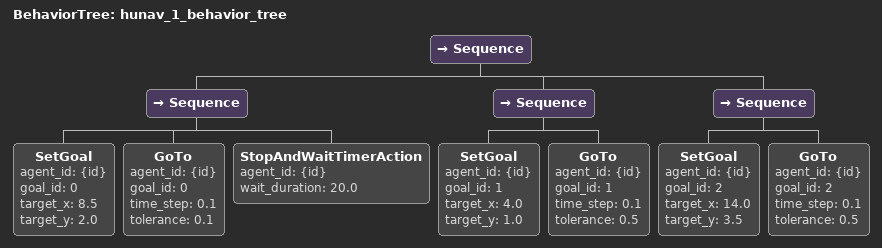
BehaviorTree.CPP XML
<?xml version='1.0' encoding='UTF-8'?>
<root main_tree_to_execute="hunav_1_behavior_tree" BTCPP_format="4">
    <include ros_pkg="arena_simulation_setup" path="configs/hunav/behavior_trees/BTRegularNav.xml" />
    <BehaviorTree ID="hunav_1_behavior_tree">
        <Sequence>
            <Sequence>
                <SetGoal agent_id="{id}" goal_id="0" target_x="8.5" target_y="2.0" />
                <GoTo agent_id="{id}" goal_id="0" time_step="0.1" tolerance="0.1" />
                <StopAndWaitTimerAction agent_id="{id}" wait_duration="20.0" />
            </Sequence>
            <Sequence>
                <SetGoal agent_id="{id}" goal_id="1" target_x="4.0" target_y="1.0" />
                <GoTo agent_id="{id}" goal_id="1" time_step="0.1" tolerance="0.5" />
            </Sequence>
            <Sequence>
                <SetGoal agent_id="{id}" goal_id="2" target_x="14.0" target_y="3.5" />
                <GoTo agent_id="{id}" goal_id="2" time_step="0.1" tolerance="0.5" />
            </Sequence>
        </Sequence>
    </BehaviorTree>
</root>
